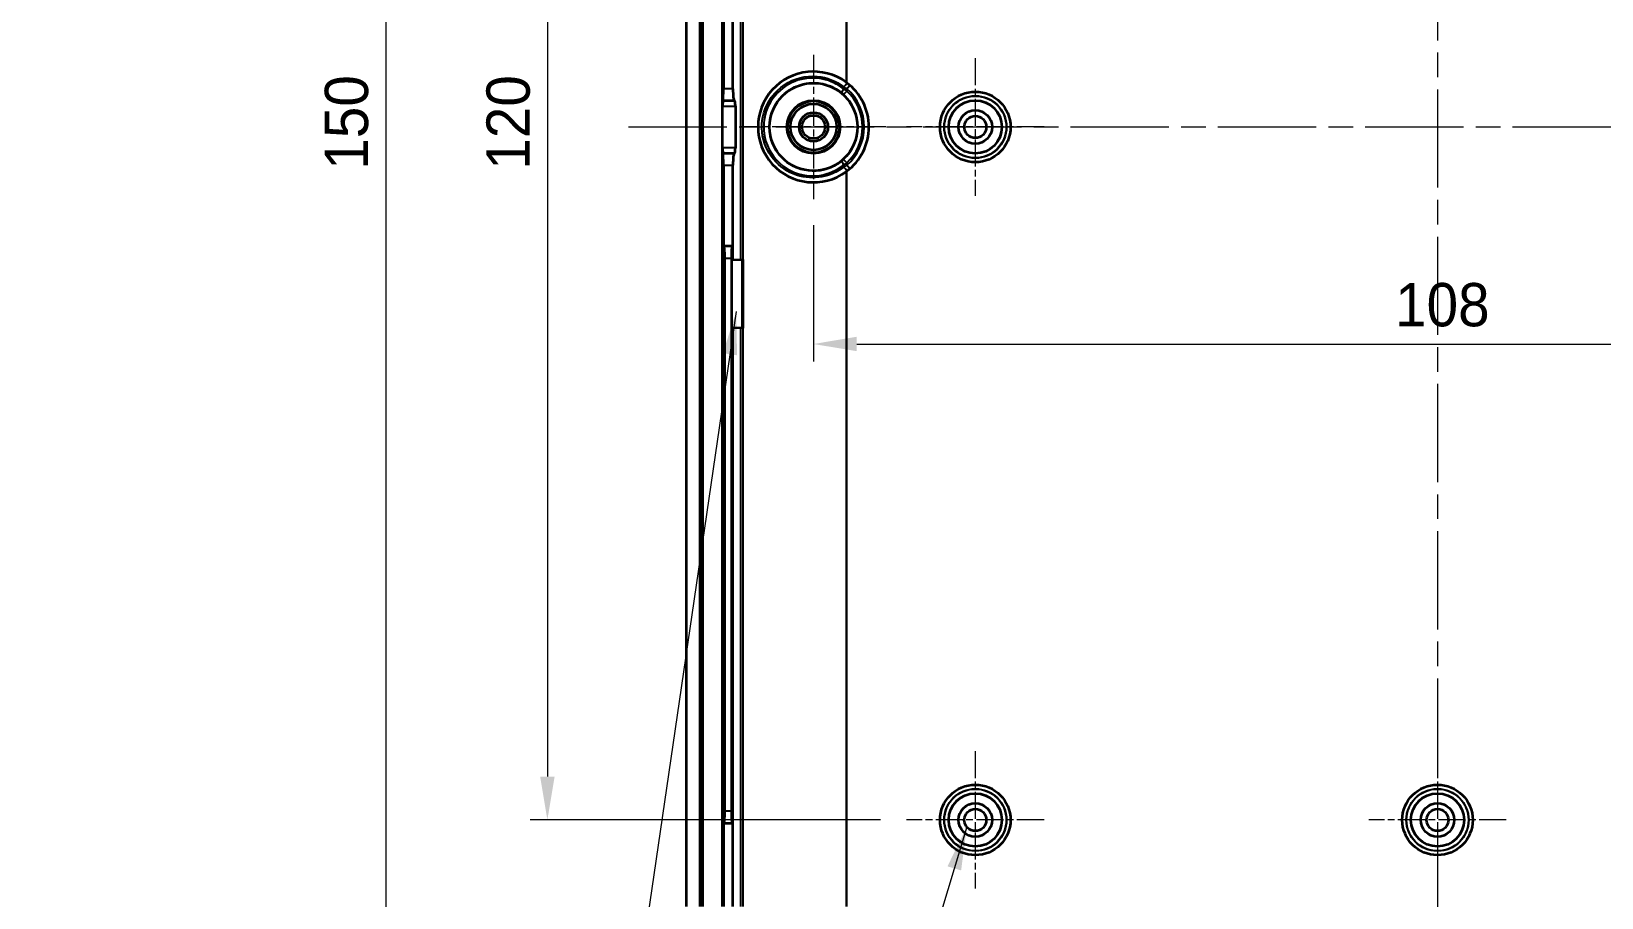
# Model space of a CAD drawing. Header units: millimetres. Extents: x 22 to 2984, y 12 to 577.
# Drawn here: x 1775.8 to 1911.6, y 271.2 to 346.2 of the extents above; entities that cross this region are included whole.
import ezdxf

# ---------------------------------------------------------------- set-up
doc = ezdxf.new("R2010")
doc.units = ezdxf.units.MM
doc.header["$LTSCALE"] = 1.5
doc.linetypes.add('CHAIN', pattern=[0.3543, 0.2362, -0.0295, 0.0591, -0.0295])
doc.layers.get('Defpoints').update_dxf_attribs({"lineweight": 25})
doc.layers.add('Center Mark (ISO)', color=7, linetype='Continuous', lineweight=18, true_color=0x80ffff)
doc.layers.add('Centerline (ISO)', color=7, linetype='Continuous', lineweight=18, true_color=0x80ffff)
for name, color, linetype, lineweight in [('Dimension (ISO)', 7, 'Continuous', 18), ('Symbol (ISO)', 7, 'Continuous', 18), ('Visible (ISO)', 7, 'Continuous', 35), ('Visible Narrow (ISO)', 7, 'Continuous', 25)]:
    doc.layers.add(name, color=color, linetype=linetype, lineweight=lineweight)
doc.styles.add('Note Text (TK)', font='MS PGothic.ttf')
doc.dimstyles.new('Default - Method 1b (TK)', dxfattribs={"dimscale": 1.5, "dimtxt": 2.5, "dimasz": 2.5, "dimexe": 1, "dimexo": 1.5, "dimgap": 1, "dimtad": 1, "dimtoh": 1, "dimrnd": 1e-08, "dimdsep": 46, "dimtxsty": 'Note Text (TK)', "dimcen": 0.09, "dimdle": 5, "dimclrd": 100, "dimclre": 100, "dimclrt": 7, "dimadec": 1, "dimazin": 1, "dimtfac": 1, "dimtmove": 0, "dimatfit": 3, "dimfxl": 1, "dimtolj": 1, "dimlwd": -1, "dimlwe": -1, "dimarcsym": 0})
doc.dimstyles.new('Default - Method 1b (TK)$7', dxfattribs={"dimscale": 1.5, "dimtxt": 2.5, "dimasz": 2.5, "dimexe": 1, "dimexo": 1.5, "dimgap": 1, "dimtad": 1, "dimtoh": 1, "dimrnd": 1e-08, "dimdsep": 46, "dimtxsty": 'Note Text (TK)', "dimcen": 0.09, "dimdle": 5, "dimclrd": 256, "dimclre": 100, "dimclrt": 7, "dimadec": 1, "dimazin": 1, "dimtfac": 1, "dimtmove": 0, "dimatfit": 3, "dimfxl": 1, "dimtolj": 1, "dimlwd": -1, "dimlwe": -1, "dimarcsym": 0})
doc.dimstyles.get("Standard").update_dxf_attribs({"dimtxt": 0.18, "dimasz": 0.18, "dimexe": 0.18, "dimexo": 0.0625, "dimgap": 0.09, "dimtad": 0, "dimtih": 1, "dimtoh": 1, "dimdec": 4, "dimzin": 0, "dimdsep": 46, "dimtxsty": 'Standard', "dimcen": 0.09, "dimadec": 0, "dimazin": 0, "dimtfac": 1, "dimtdec": 4, "dimtofl": 0, "dimtmove": 0, "dimatfit": 3, "dimfxl": 1, "dimtolj": 1, "dimtzin": 0, "dimarcsym": 0})
doc.dimstyles.new('Standard$0', dxfattribs={"dimtxt": 0.18, "dimasz": 0.18, "dimexe": 0.18, "dimexo": 0.0625, "dimgap": 0.09, "dimtad": 0, "dimtih": 1, "dimtoh": 1, "dimdec": 4, "dimzin": 0, "dimdsep": 46, "dimtxsty": 'Standard', "dimcen": 0.09, "dimadec": 0, "dimazin": 0, "dimtfac": 1, "dimtdec": 4, "dimtofl": 0, "dimtmove": 0, "dimatfit": 3, "dimfxl": 1, "dimtolj": 1, "dimtzin": 0, "dimarcsym": 0})

# ---------------------------------------------------------------- blocks, each defined once
blk = doc.blocks.new('*D56')
at = {"layer": 'Defpoints', "color": 0, "transparency": 16777216}
for p in [(1851.49, 397.9), (1820.41, 277.9), (1851.49, 277.9)]:
    blk.add_point(p, dxfattribs=at)
at = {"layer": 'Dimension (ISO)', "color": 100, "transparency": 16777216}
for p, q in [((1849.24, 397.9), (1818.91, 397.9)), ((1820.41, 394.15), (1820.41, 281.65)), ((1849.24, 277.9), (1818.91, 277.9))]:
    blk.add_line(p, q, dxfattribs=at)
for points in [[(1819.79, 394.15), (1821.04, 394.15), (1820.41, 397.9)], [(1819.79, 281.65), (1821.04, 281.65), (1820.41, 277.9)]]:
    blk.add_solid(points, dxfattribs=at)
at = {"layer": 'Dimension (ISO)', "color": 7, "transparency": 16777216, "insert": (1817.04, 334.2), "char_height": 3.75, "attachment_point": 4, "rotation": 90, "style": 'Note Text (TK)'}
blk.add_mtext('\\A1;120', dxfattribs=at)
blk = doc.blocks.new('*D57')
at = {"layer": 'Defpoints', "color": 0, "transparency": 16777216}
for p in [(1841.19, 412.9), (1806.43, 262.9), (1841.44, 262.9)]:
    blk.add_point(p, dxfattribs=at)
at = {"layer": 'Dimension (ISO)', "color": 100, "transparency": 16777216}
for p, q in [((1838.94, 412.9), (1804.93, 412.9)), ((1806.43, 409.15), (1806.43, 266.65)), ((1839.19, 262.9), (1804.93, 262.9))]:
    blk.add_line(p, q, dxfattribs=at)
for points in [[(1805.8, 409.15), (1807.05, 409.15), (1806.43, 412.9)], [(1805.8, 266.65), (1807.05, 266.65), (1806.43, 262.9)]]:
    blk.add_solid(points, dxfattribs=at)
at = {"layer": 'Dimension (ISO)', "color": 7, "transparency": 16777216, "insert": (1803.05, 334.2), "char_height": 3.75, "attachment_point": 4, "rotation": 90, "style": 'Note Text (TK)'}
blk.add_mtext('\\A1;150', dxfattribs=at)
blk = doc.blocks.new('*D58')
at = {"layer": 'Defpoints', "color": 0, "transparency": 16777216}
for p in [(1908.58, 405.87), (1982.45, 405.87), (1908.58, 269.94)]:
    blk.add_point(p, dxfattribs=at)
at = {"layer": 'Dimension (ISO)', "color": 100, "transparency": 16777216}
for p, q in [((1910.83, 405.87), (1983.95, 405.87)), ((1982.45, 273.69), (1982.45, 402.12)), ((1910.83, 269.94), (1983.95, 269.94))]:
    blk.add_line(p, q, dxfattribs=at)
for points in [[(1981.82, 402.12), (1983.07, 402.12), (1982.45, 405.87)], [(1981.82, 273.69), (1983.07, 273.69), (1982.45, 269.94)]]:
    blk.add_solid(points, dxfattribs=at)
at = {"layer": 'Dimension (ISO)', "color": 7, "transparency": 16777216, "insert": (1978.47, 309.45), "char_height": 3.75, "attachment_point": 4, "rotation": 90, "style": 'Note Text (TK)'}
blk.add_mtext('\\A1;有効寸法 / Max dim. 136', dxfattribs=at)
blk = doc.blocks.new('*D61')
at = {"layer": 'Defpoints', "color": 0, "transparency": 16777216}
for p in [(1843.44, 331.65), (1951.44, 331.9), (1951.44, 319.11)]:
    blk.add_point(p, dxfattribs=at)
at = {"layer": 'Dimension (ISO)', "color": 100, "transparency": 16777216}
for p, q in [((1843.44, 329.4), (1843.44, 317.61)), ((1951.44, 329.65), (1951.44, 317.61)), ((1847.19, 319.11), (1947.69, 319.11))]:
    blk.add_line(p, q, dxfattribs=at)
for points in [[(1847.19, 319.74), (1847.19, 318.49), (1843.44, 319.11)], [(1947.69, 319.74), (1947.69, 318.49), (1951.44, 319.11)]]:
    blk.add_solid(points, dxfattribs=at)
at = {"layer": 'Dimension (ISO)', "color": 7, "transparency": 16777216, "insert": (1893.77, 322.49), "char_height": 3.75, "attachment_point": 4, "style": 'Note Text (TK)'}
blk.add_mtext('\\A1;108', dxfattribs=at)
blk = doc.blocks.new('*D133')
at = {"color": 0, "linetype": 'ByBlock', "lineweight": -2, "transparency": 16777216}
for p, q in [((1536.88, 401.77), (1536.22, 400.1)), ((1538.68, 401.77), (1536.88, 401.77)), ((2455.07, 239.26), (2455.07, 248.48)), ((2456.87, 248.3), (2463.63, 248.3)), ((2480.47, 248.3), (2473.71, 248.3)), ((2482.27, 239.26), (2482.27, 248.48))]:
    blk.add_line(p, q, dxfattribs=at)
at = {"color": 0, "lineweight": -2, "transparency": 16777216}
for p, q in [((1534.16, 395.1), (1534.34, 395.1)), ((1534.25, 395.01), (1534.25, 395.19))]:
    blk.add_line(p, q, dxfattribs=at)
at = {"color": 0, "transparency": 16777216}
for points in [[(1535.94, 400.21), (1536.5, 399.99), (1535.56, 398.42)], [(2456.87, 248.6), (2456.87, 248), (2455.07, 248.3)], [(2480.47, 248.6), (2480.47, 248), (2482.27, 248.3)]]:
    blk.add_solid(points, dxfattribs=at)
at = {"layer": 'Defpoints', "color": 0, "transparency": 16777216}
for p in [(1535.56, 398.42), (1532.94, 391.78), (2482.27, 248.3), (2455.07, 239.2), (2482.27, 239.2)]:
    blk.add_point(p, dxfattribs=at)
at = {"color": 0, "transparency": 16777216, "char_height": 1.8, "attachment_point": 5}
for s, insert in [('\\A1;∅7.1400', (1543.57, 401.77)), ('\\A1;27.2000', (2468.67, 248.3))]:
    blk.add_mtext(s, dxfattribs=dict(at, insert=insert))

msp = doc.modelspace()

# ---------------------------------------------------------------- linework, layer by layer
at = {"color": 2}
for p, q in [((1837.24342, 326.40307), (1837.26783, 326.42807)), ((1837.24342, 320.50307), (1837.26783, 320.47807))]:
    msp.add_line(p, q, dxfattribs=at)
for points in [[(1836.3368, 326.42807), (1837.26783, 326.42807), (1837.26783, 320.47807), (1836.3368, 320.47807)], [(1836.3368, 326.40307), (1837.24342, 326.40307), (1837.24342, 320.50307), (1836.3368, 320.50307)]]:
    msp.add_lwpolyline(points, close=True, dxfattribs=at)
at = {"layer": 'Center Mark (ISO)', "linetype": 'CHAIN', "ltscale": 6.945024}
for p, q in [((1843.44342, 344.15314), (1843.44342, 331.653)), ((1849.69349, 337.90307), (1837.19335, 337.90307))]:
    msp.add_line(p, q, dxfattribs=at)
at = {"layer": 'Center Mark (ISO)', "linetype": 'CHAIN', "ltscale": 6.611584}
for p, q in [((1857.44342, 343.85307), (1857.44342, 331.95307)), ((1863.39342, 337.90307), (1851.49342, 337.90307)), ((1857.44342, 283.85307), (1857.44342, 271.95307)), ((1897.44342, 283.85307), (1897.44342, 271.95307)), ((1863.39342, 277.90307), (1851.49342, 277.90307)), ((1903.39342, 277.90307), (1891.49342, 277.90307))]:
    msp.add_line(p, q, dxfattribs=at)
at = {"layer": 'Centerline (ISO)', "linetype": 'CHAIN', "ltscale": 23.990969}
for p, q in [((1897.44342, 430.40307), (1897.44342, 245.40307)), ((1827.44342, 337.90307), (1967.44342, 337.90307))]:
    msp.add_line(p, q, dxfattribs=at)
at = {"layer": 'Visible (ISO)'}
for p, q in [((1832.44342, 270.40307), (1832.44342, 405.40307)), ((1833.64342, 270.40307), (1833.64342, 405.40307)), ((1833.84621, 405.40307), (1833.84621, 270.40307)), ((1835.54215, 405.40307), (1835.54215, 270.40307)), ((1835.64342, 348.20307), (1835.64342, 341.20307)), ((1836.46804, 341.20307), (1836.46804, 348.20307)), ((1835.59453, 340.20307), (1835.6085, 340.20307)), ((1835.6085, 340.20307), (1836.57915, 340.20307)), ((1836.57915, 340.20307), (1836.62359, 340.20307)), ((1835.57707, 336.10307), (1835.57707, 339.70307)), ((1836.67915, 339.70307), (1836.67915, 336.10307)), ((1835.6085, 335.60307), (1835.59453, 335.60307)), ((1836.57915, 335.60307), (1835.6085, 335.60307)), ((1835.64342, 334.60307), (1835.64342, 327.60307)), ((1836.46804, 327.60307), (1836.46804, 334.60307)), ((1836.62359, 335.60307), (1836.57915, 335.60307)), ((1835.64342, 327.60307), (1835.69479, 327.5517)), ((1835.64342, 327.60307), (1835.64342, 277.60307)), ((1835.64342, 327.60307), (1836.46804, 327.60307)), ((1836.46804, 327.60307), (1836.41667, 327.5517)), ((1836.46804, 326.42807), (1836.46804, 327.60307)), ((1835.77465, 278.65063), (1835.77465, 326.5555)), ((1836.3368, 326.5555), (1836.3368, 278.65063)), ((1836.46804, 277.60307), (1836.46804, 320.47807)), ((1835.64342, 277.60307), (1835.69479, 277.65444)), ((1835.64342, 277.60307), (1835.64342, 270.40307)), ((1836.46804, 277.60307), (1835.64342, 277.60307)), ((1836.46804, 277.60307), (1836.41667, 277.65444)), ((1836.46804, 270.40307), (1836.46804, 277.60307))]:
    msp.add_line(p, q, dxfattribs=at)
for centre, radius in [((1843.44342, 337.90307), 3.8), ((1843.44342, 337.90307), 2.3), ((1843.44342, 337.90307), 2.25), ((1843.44342, 337.90307), 2), ((1857.44342, 337.90307), 3.05), ((1857.44342, 337.90307), 2.3), ((1843.44342, 337.90307), 1.25007), ((1843.44342, 337.90307), 1.0065), ((1857.44342, 337.90307), 1.45), ((1857.44342, 337.90307), 0.95), ((1857.44342, 277.90307), 3.05), ((1857.44342, 277.90307), 2.3), ((1897.44342, 277.90307), 3.05), ((1897.44342, 277.90307), 2.3), ((1857.44342, 277.90307), 1.45), ((1857.44342, 277.90307), 0.95), ((1897.44342, 277.90307), 1.45), ((1897.44342, 277.90307), 0.95)]:
    msp.add_circle(centre, radius, dxfattribs=at)
msp.add_arc((1843.44342, 337.90307), 4.7911, 306.8940419, 53.1059581, dxfattribs=at)
for centre, major_axis, ratio, start_param, end_param in [((1843.4384, 337.90307), (-4.79408, 0), 0.999999452, 4.082892354, 8.48347826), ((1835.6085, 341.20307), (0, -1), 0.034920769, 0, 1.570796327), ((1836.57915, 341.20307), (0, 1), 0.111111111, 1.570796327, 3.141592654), ((1835.59453, 339.70307), (0, -0.5), 0.034920769, 3.141592654, 4.71238898), ((1836.62359, 339.70307), (0, 0.5), 0.111111111, 4.71238898, 6.283185307), ((1835.59453, 336.10307), (0, -0.5), 0.034920769, 4.71238898, 6.283185307), ((1836.62359, 336.10307), (0, 0.5), 0.111111111, 3.141592654, 4.71238898), ((1835.6085, 334.60307), (0, -1), 0.034920769, 1.570796327, 3.141592654), ((1836.57915, 334.60307), (0, 1), 0.111111111, 0, 1.570796327), ((1835.68716, 326.5555), (0, -1), 0.087488664, 1.570796327, 3.054326191), ((1836.42429, 326.5555), (0, 1), 0.087488664, 0.087266463, 1.570796327), ((1835.68716, 278.65063), (0, -1), 0.087488664, 0.087266463, 1.570796327), ((1836.42429, 278.65063), (0, 1), 0.087488664, 1.570796327, 3.054326191)]:
    msp.add_ellipse(centre, major_axis=major_axis, ratio=ratio, start_param=start_param, end_param=end_param, dxfattribs=at)
for points, knots in [([(1846.31969, 341.73474), (1846.31938, 341.73497), (1846.31907, 341.73521), (1846.30007, 341.74946), (1846.28053, 341.76392), (1846.26086, 341.77824)], [0.051709343016, 0.051709343016, 0.051709343016, 0.051709343016, 0.051827134713, 0.051827134713, 0.05883533487, 0.05883533487, 0.05883533487, 0.05883533487]), ([(1846.26086, 334.0279), (1846.28053, 334.04222), (1846.30007, 334.05667), (1846.31907, 334.07093), (1846.31938, 334.07117), (1846.31969, 334.0714)], [0.145602630531, 0.145602630531, 0.145602630531, 0.145602630531, 0.152610830688, 0.152610830688, 0.152728622385, 0.152728622385, 0.152728622385, 0.152728622385])]:
    msp.add_open_spline(points, degree=3, knots=knots, dxfattribs=at)
at = {"layer": 'Visible Narrow (ISO)'}
for p, q in [((1837.12968, 405.40307), (1837.12968, 326.42807)), ((1837.36901, 326.42807), (1837.36901, 405.40307)), ((1846.26086, 405.40307), (1846.26086, 341.77824)), ((1846.31969, 341.73474), (1846.31969, 405.40307)), ((1836.46804, 341.20307), (1835.64342, 341.20307)), ((1846.06474, 341.36228), (1846.06474, 341.17071)), ((1846.31969, 341.21685), (1846.58189, 341.51893)), ((1846.31969, 341.0166), (1846.31969, 341.21685)), ((1846.04827, 340.72279), (1846.31969, 341.0166)), ((1835.57707, 339.70307), (1836.67915, 339.70307)), ((1836.67915, 336.10307), (1835.57707, 336.10307)), ((1835.64342, 334.60307), (1836.46804, 334.60307)), ((1846.31969, 334.78954), (1846.04827, 335.08335)), ((1846.06474, 334.63543), (1846.06474, 334.44385)), ((1846.31969, 334.58928), (1846.31969, 334.78954)), ((1846.58189, 334.28721), (1846.31969, 334.58928)), ((1846.26086, 334.0279), (1846.26086, 270.40307)), ((1846.31969, 270.40307), (1846.31969, 334.0714)), ((1836.41667, 327.5517), (1835.69479, 327.5517)), ((1835.77465, 326.5555), (1836.3368, 326.5555)), ((1837.36901, 326.42807), (1837.36901, 320.47807)), ((1837.12968, 320.47807), (1837.12968, 270.40307)), ((1837.36901, 270.40307), (1837.36901, 320.47807)), ((1836.3368, 278.65063), (1835.77465, 278.65063)), ((1835.69479, 277.65444), (1836.41667, 277.65444))]:
    msp.add_line(p, q, dxfattribs=at)
for centre, radius in [((1857.44342, 337.90307), 2.70209), ((1857.44342, 337.90307), 2.67566), ((1857.44342, 337.90307), 2.32567), ((1857.44342, 277.90307), 2.70209), ((1857.44342, 277.90307), 2.67566), ((1857.44342, 277.90307), 2.32567), ((1897.44342, 277.90307), 2.70209), ((1897.44342, 277.90307), 2.67566), ((1897.44342, 277.90307), 2.32567)]:
    msp.add_circle(centre, radius, dxfattribs=at)
for radius, start, end in [(4.38795, 310.9570869, 49.0429131), (4.78795, 310.9570869, 49.0429131), (3.83876, 312.7317062, 47.2682938), (4.23875, 312.7317062, 47.2682938)]:
    msp.add_arc((1843.44342, 337.90307), radius, start, end, dxfattribs=at)
for centre, major_axis, ratio, start_param, end_param in [((1846.14319, 341.17071), (-0.25453, -0.30857), 0.152481481, 4.83750707, 6.277887366), ((1846.14319, 341.36228), (0.24636, 0.31513), 0.155643722, 0.005300585, 1.691881099), ((1846.14319, 334.63543), (-0.25453, 0.30857), 0.152481483, 0.005297941, 1.445678299), ((1846.14319, 334.44385), (0.24636, -0.31513), 0.155643721, 4.591304189, 6.277884722)]:
    msp.add_ellipse(centre, major_axis=major_axis, ratio=ratio, start_param=start_param, end_param=end_param, dxfattribs=at)
for points, knots in [([(1846.38929, 341.67761), (1845.67147, 342.23871), (1844.78988, 342.58898), (1842.79759, 342.77422), (1841.68105, 342.49102), (1839.84462, 341.26288), (1839.14421, 340.30366), (1838.56618, 338.29415), (1838.59053, 337.27889), (1839.20034, 335.48707), (1839.75524, 334.70416), (1841.1658, 333.59658), (1842.001, 333.25063), (1843.63075, 333.05457), (1844.4168, 333.15034), (1845.58637, 333.59356), (1846.01028, 333.83226), (1846.38929, 334.12853)], [-2.234332192, -2.234332192, -2.234332192, -2.234332192, -1.663590899, -1.663590899, -0.981410663, -0.981410663, -0.280109816, -0.280109816, 0.328063602, 0.328063602, 0.905211841, 0.905211841, 1.451158066, 1.451158066, 1.933111377, 1.933111377, 2.234332196, 2.234332196, 2.234332196, 2.234332196]), ([(1846.06474, 334.44385), (1845.71741, 334.17232), (1845.32893, 333.95352), (1844.25707, 333.54724), (1843.53667, 333.45939), (1842.04296, 333.63895), (1841.27743, 333.95597), (1839.9845, 334.97104), (1839.47586, 335.68861), (1838.91686, 337.33095), (1838.89455, 338.26153), (1839.42441, 340.10341), (1840.06644, 340.98258), (1841.7497, 342.10812), (1842.77308, 342.36757), (1844.599, 342.19765), (1845.40692, 341.87656), (1846.06474, 341.36228)], [-2.234332196, -2.234332196, -2.234332196, -2.234332196, -1.933111377, -1.933111377, -1.451158066, -1.451158066, -0.905211841, -0.905211841, -0.328063602, -0.328063602, 0.280109816, 0.280109816, 0.981410663, 0.981410663, 1.663590899, 1.663590899, 2.234332192, 2.234332192, 2.234332192, 2.234332192]), ([(1846.06474, 341.17071), (1845.7367, 341.4413), (1845.36764, 341.66209), (1844.34441, 342.08094), (1843.65202, 342.18388), (1842.18287, 342.04634), (1841.41386, 341.7437), (1840.12753, 340.75251), (1839.62491, 340.04966), (1839.07434, 338.42811), (1839.06102, 337.50168), (1839.61887, 335.68919), (1840.27667, 334.83668), (1841.97991, 333.78063), (1843.00975, 333.56765), (1844.74825, 333.82533), (1845.47402, 334.14816), (1846.06474, 334.63543)], [-2.260510278, -2.260510278, -2.260510278, -2.260510278, -1.959333504, -1.959333504, -1.477450664, -1.477450664, -0.914270461, -0.914270461, -0.327322206, -0.327322206, 0.298580368, 0.298580368, 1.015784034, 1.015784034, 1.717942659, 1.717942659, 2.260510263, 2.260510263, 2.260510263, 2.260510263]), ([(1845.88842, 334.94379), (1845.3534, 334.50255), (1844.6961, 334.21026), (1843.12173, 333.97708), (1842.18918, 334.17006), (1840.64696, 335.12647), (1840.05139, 335.89845), (1839.54633, 337.53963), (1839.55838, 338.37847), (1840.05686, 339.84677), (1840.51193, 340.48321), (1841.67663, 341.38084), (1842.37296, 341.65497), (1843.70335, 341.77967), (1844.33038, 341.68652), (1845.25707, 341.30729), (1845.59131, 341.10738), (1845.88842, 340.86235)], [-2.260510263, -2.260510263, -2.260510263, -2.260510263, -1.717942659, -1.717942659, -1.015784034, -1.015784034, -0.298580368, -0.298580368, 0.327322206, 0.327322206, 0.914270461, 0.914270461, 1.477450664, 1.477450664, 1.959333504, 1.959333504, 2.260510278, 2.260510278, 2.260510278, 2.260510278]), ([(1846.06474, 341.36228), (1846.10776, 341.339), (1846.15064, 341.31518), (1846.23573, 341.26665), (1846.27795, 341.24194), (1846.31969, 341.21685)], [0, 0, 0, 0, 0.01148128163, 0.01148128163, 0.02296256326, 0.02296256326, 0.02296256326, 0.02296256326]), ([(1846.31969, 341.0166), (1846.2781, 341.0432), (1846.23596, 341.0694), (1846.15087, 341.12083), (1846.10792, 341.14606), (1846.06474, 341.17071)], [0, 0, 0, 0, 0.01176142008, 0.01176142008, 0.02352284017, 0.02352284017, 0.02352284017, 0.02352284017]), ([(1846.58189, 341.51893), (1846.55035, 341.5463), (1846.51846, 341.57327), (1846.45418, 341.62622), (1846.42179, 341.65221), (1846.38929, 341.67761)], [-0.02296256326, -0.02296256326, -0.02296256326, -0.02296256326, -0.01148128163, -0.01148128163, 0, 0, 0, 0]), ([(1845.88842, 340.86235), (1845.91549, 340.84002), (1845.94242, 340.81718), (1845.99577, 340.7706), (1846.02219, 340.74688), (1846.04827, 340.72279)], [-0.02352284017, -0.02352284017, -0.02352284017, -0.02352284017, -0.01176142008, -0.01176142008, 0, 0, 0, 0]), ([(1846.04827, 335.08335), (1846.02219, 335.05926), (1845.99577, 335.03553), (1845.94242, 334.98896), (1845.91549, 334.96611), (1845.88842, 334.94379)], [-0.02352284622, -0.02352284622, -0.02352284622, -0.02352284622, -0.01176142311, -0.01176142311, 0, 0, 0, 0]), ([(1846.06474, 334.63543), (1846.10792, 334.66008), (1846.15087, 334.68531), (1846.23596, 334.73674), (1846.2781, 334.76294), (1846.31969, 334.78954)], [0.00000000119, 0.00000000119, 0.00000000119, 0.00000000119, 0.01176142311, 0.01176142311, 0.02352284622, 0.02352284622, 0.02352284622, 0.02352284622]), ([(1846.31969, 334.58928), (1846.27795, 334.5642), (1846.23573, 334.53948), (1846.15064, 334.49095), (1846.10776, 334.46714), (1846.06474, 334.44385)], [0, 0, 0, 0, 0.0114812807, 0.0114812807, 0.0229625614, 0.0229625614, 0.0229625614, 0.0229625614]), ([(1846.38929, 334.12853), (1846.42179, 334.15393), (1846.45418, 334.17992), (1846.51846, 334.23287), (1846.55035, 334.25984), (1846.58189, 334.28721)], [-0.0229625614, -0.0229625614, -0.0229625614, -0.0229625614, -0.0114812807, -0.0114812807, 0, 0, 0, 0])]:
    msp.add_open_spline(points, degree=3, knots=knots, dxfattribs=at)

# ---------------------------------------------------------------- dimensions: what is measured, and where the dimension line sits
dim = msp.add_diameter_dim_2p(p1=(1532.94111, 391.78229), p2=(1535.56205, 398.42385), dimstyle='Standard', override={"dimtxt": 1.8, "dimasz": 1.8, "dimarcsym": 1})
dim.commit()
dim.dimension.update_dxf_attribs({"geometry": '*D133', "text_midpoint": (1543.57353, 401.77253), "dimtype": 163})
dim = msp.add_linear_dim(base=(2482.27299, 248.29525), p1=(2455.07299, 239.19758), p2=(2482.27299, 239.19758), dimstyle='Standard$0', override={"dimtxt": 1.8, "dimasz": 1.8, "dimarcsym": 1})
dim.commit()
dim.dimension.update_dxf_attribs({"geometry": '*D133', "text_midpoint": (2468.67299, 248.29525)})
at = {"layer": 'Dimension (ISO)', "color": 100, "true_color": 0x00ff3f}
for base, p1, p2, angle, picture, middle in [((1806.42722, 262.90307), (1841.19335, 412.90307), (1841.43692, 262.90307), 90, '*D57', (1806.42722, 337.90307)), ((1820.41058, 277.90307), (1851.49342, 397.90307), (1851.49342, 277.90307), 90, '*D56', (1820.41058, 337.90307)), ((1951.44342, 319.11039), (1843.44342, 331.653), (1951.44342, 331.89657), 180, '*D61', (1897.44342, 319.11039))]:
    dim = msp.add_linear_dim(base=base, p1=p1, p2=p2, angle=angle, dimstyle='Default - Method 1b (TK)', override={"dimtoh": 0, "dimdec": 2, "dimtp": 0, "dimtm": 0, "dimtdec": 2, "dimtofl": 0, "dimatfit": 1}, dxfattribs=at)
    dim.commit()
    dim.dimension.update_dxf_attribs({"geometry": picture, "text_midpoint": middle, "dimtype": 160})
dim = msp.add_linear_dim(base=(1982.44626, 405.86862), p1=(1908.57853, 269.93752), p2=(1908.57853, 405.86862), angle=90, text='有効寸法 / Max dim. <>', dimstyle='Default - Method 1b (TK)', override={"dimtoh": 0, "dimdec": 0, "dimtp": 0, "dimtm": 0, "dimtdec": 2, "dimtofl": 0, "dimatfit": 1}, dxfattribs=at)
dim.commit()
dim.dimension.update_dxf_attribs({"geometry": '*D58', "text_midpoint": (1982.44626, 337.90307), "dimtype": 160})

# ---------------------------------------------------------------- leaders
at = {"layer": 'Symbol (ISO)', "color": 100, "true_color": 0x00ff40, "annotation_type": 0, "has_hookline": 1, "hookline_direction": 1}
for points, text_width in [([(1836.75808, 321.93583), (1823.43454, 230.9053), (1819.68454, 230.9053)], 35.20455), ([(1856.71082, 277.29826), (1836.30906, 209.7527), (1832.55906, 209.7527)], 56.47727)]:
    msp.add_leader(points, dimstyle='Default - Method 1b (TK)$7', override={"dimgap": 0, "dimtad": 1}, dxfattribs=dict(at, text_width=text_width))

doc.saveas('drawing.dxf')
